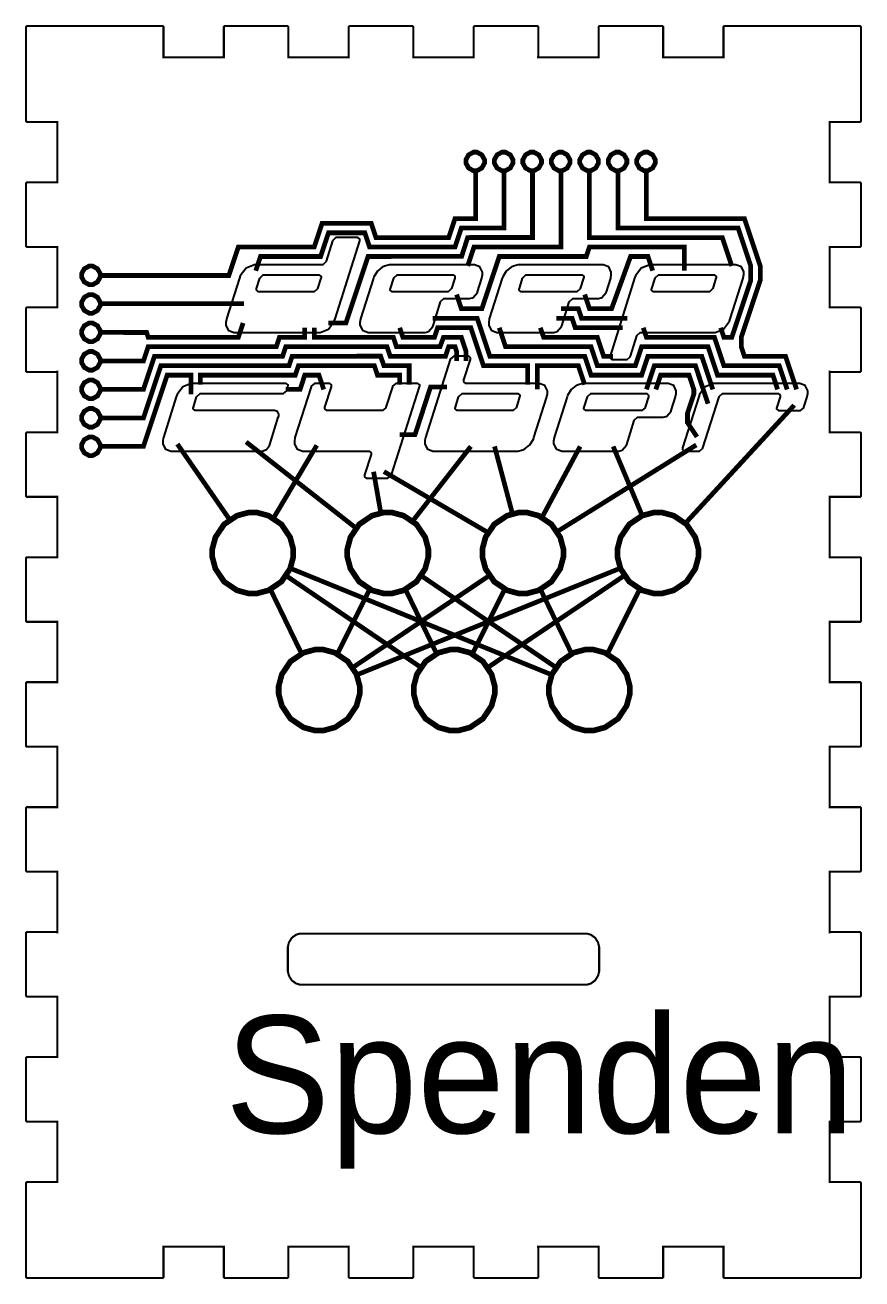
# Model space of a CAD drawing. Extents: x 0 to 16, y 0 to 11.4.
# Drawn here: x 3.242 to 6.408, y 6.691 to 11.431 of the extents above; entities that cross this region are included whole.
import ezdxf

# ---------------------------------------------------------------- set-up
doc = ezdxf.new("R2010")
doc.units = 0
doc.layers.get('0').update_dxf_attribs({"linetype": 'CONTINUOUS'})

msp = doc.modelspace()

# ---------------------------------------------------------------- linework, layer by layer
at = {"color": 0}
for points, const_width in [([(3.36817, 11.4269), (3.25006, 11.4269), (3.24903, 11.4269), (3.24604, 11.4239), (3.24604, 11.4229)], 0.007878), ([(3.24604, 11.4229), (3.24604, 11.3048)], 0.007878), ([(3.76183, 11.4269), (3.36817, 11.4269)], 0.007878), ([(3.76585, 11.3048), (3.76585, 11.4229), (3.76585, 11.4239), (3.76281, 11.4269), (3.76183, 11.4269)], 0.007878), ([(3.99804, 11.4269), (3.99701, 11.4269), (3.99408, 11.4239), (3.99408, 11.4229)], 0.007878), ([(3.99408, 11.4229), (3.99408, 11.3048), (3.99408, 11.3058), (3.99701, 11.3088), (3.99804, 11.3088)], 0.007878), ([(4.23426, 11.4269), (3.99804, 11.4269)], 0.007878), ([(4.23828, 11.3048), (4.23828, 11.4229), (4.23828, 11.4239), (4.23525, 11.4269), (4.23426, 11.4269)], 0.007878), ([(4.47049, 11.4269), (4.46946, 11.4269), (4.46653, 11.4239), (4.46653, 11.4229)], 0.007878), ([(4.46653, 11.4229), (4.46653, 11.3048), (4.46653, 11.3058), (4.46946, 11.3088), (4.47049, 11.3088)], 0.007878), ([(4.70671, 11.4269), (4.47049, 11.4269)], 0.007878), ([(4.71072, 11.3048), (4.71072, 11.4229), (4.71072, 11.4239), (4.70768, 11.4269), (4.70671, 11.4269)], 0.007878), ([(4.94293, 11.4269), (4.94189, 11.4269), (4.93896, 11.4239), (4.93896, 11.4229)], 0.007878), ([(4.93896, 11.4229), (4.93896, 11.3048), (4.93896, 11.3058), (4.94189, 11.3088), (4.94293, 11.3088)], 0.007878), ([(5.17914, 11.4269), (4.94293, 11.4269)], 0.007878), ([(5.18317, 11.3048), (5.18317, 11.4229), (5.18317, 11.4239), (5.18012, 11.4269), (5.17914, 11.4269)], 0.007878), ([(5.41536, 11.4269), (5.41433, 11.4269), (5.4114, 11.4239), (5.4114, 11.4229)], 0.007878), ([(5.4114, 11.4229), (5.4114, 11.3048), (5.4114, 11.3058), (5.41433, 11.3088), (5.41536, 11.3088)], 0.007878), ([(5.65158, 11.4269), (5.41536, 11.4269)], 0.007878), ([(5.6556, 11.3048), (5.6556, 11.4229), (5.6556, 11.4239), (5.65256, 11.4269), (5.65158, 11.4269)], 0.007878), ([(5.88781, 11.4269), (5.88678, 11.4269), (5.88385, 11.4239), (5.88385, 11.4229)], 0.007878), ([(5.88385, 11.4229), (5.88385, 11.3048), (5.88385, 11.3058), (5.88678, 11.3088), (5.88781, 11.3088)], 0.007878), ([(6.28153, 11.4269), (5.88781, 11.4269)], 0.007878), ([(6.39963, 11.4269), (6.28153, 11.4269)], 0.007878), ([(6.40365, 11.3048), (6.40365, 11.4229), (6.40365, 11.4239), (6.40061, 11.4269), (6.39963, 11.4269)], 0.007878), ([(3.24604, 11.3048), (3.24604, 11.0686)], 0.007878), ([(3.99804, 11.3088), (3.76183, 11.3088), (3.76281, 11.3088), (3.76585, 11.3058), (3.76585, 11.3048)], 0.007878), ([(4.47049, 11.3088), (4.23426, 11.3088), (4.23525, 11.3088), (4.23828, 11.3058), (4.23828, 11.3048)], 0.007878), ([(4.94293, 11.3088), (4.70671, 11.3088), (4.70768, 11.3088), (4.71072, 11.3058), (4.71072, 11.3048)], 0.007878), ([(5.41536, 11.3088), (5.17914, 11.3088), (5.18012, 11.3088), (5.18317, 11.3058), (5.18317, 11.3048)], 0.007878), ([(5.88781, 11.3088), (5.65158, 11.3088), (5.65256, 11.3088), (5.6556, 11.3058), (5.6556, 11.3048)], 0.007878), ([(6.40365, 11.0686), (6.40365, 11.3048)], 0.007878), ([(3.24604, 11.0686), (3.24604, 11.0676), (3.24903, 11.0646), (3.25006, 11.0646)], 0.007878), ([(3.25006, 11.0646), (3.36817, 11.0646), (3.36714, 11.0646), (3.36415, 11.0676), (3.36415, 11.0686)], 0.007878), ([(3.36415, 11.0686), (3.36415, 10.8324), (3.36415, 10.8334), (3.36714, 10.8364), (3.36817, 10.8364)], 0.007878), ([(6.28554, 10.8324), (6.28554, 11.0686), (6.28554, 11.0676), (6.2825, 11.0646), (6.28153, 11.0646)], 0.007878), ([(6.28153, 11.0646), (6.39963, 11.0646), (6.40061, 11.0646), (6.40365, 11.0676), (6.40365, 11.0686)], 0.007878), ([(4.94618, 10.8788), (4.94618, 10.6994), (4.86838, 10.6994), (4.84446, 10.6276), (4.5695, 10.6276), (4.55138, 10.6814), (4.36589, 10.6814), (4.33589, 10.5916), (4.04883, 10.5916), (4.01297, 10.484), (3.52843, 10.484)], 0.017946), ([(5.05382, 10.8788), (5.05382, 10.6635), (4.89231, 10.6635), (4.86838, 10.5917), (4.54536, 10.5917), (4.5274, 10.6455), (4.38981, 10.6455), (4.35992, 10.5558), (4.1326, 10.5558), (4.11464, 10.502)], 0.017946), ([(4.38981, 10.3046), (4.45562, 10.3046), (4.53939, 10.5558), (4.89361, 10.5569), (4.91624, 10.6276), (5.16151, 10.6277), (5.16151, 10.8788)], 0.017946), ([(4.91624, 10.5202), (4.92822, 10.5557), (4.94015, 10.5917), (5.26921, 10.5918), (5.26921, 10.8788)], 0.017946), ([(5.37685, 10.8788), (5.37685, 10.6276), (5.87935, 10.6276), (5.91525, 10.5199)], 0.017946), ([(5.87337, 10.2866), (5.88531, 10.2507), (5.91525, 10.2507), (5.98703, 10.4661), (5.98703, 10.5199), (5.93918, 10.6635), (5.48454, 10.6634), (5.48465, 10.8788)], 0.017946), ([(6.16054, 10.0533), (6.11865, 10.1789), (5.96311, 10.1789), (5.95111, 10.2148), (5.95111, 10.2507), (6.02294, 10.4661), (6.02294, 10.5199), (5.96311, 10.6994), (5.59218, 10.6994), (5.59212, 10.8788)], 0.017946), ([(3.36817, 10.8364), (3.25006, 10.8364), (3.24903, 10.8364), (3.24604, 10.8334), (3.24604, 10.8324)], 0.007878), ([(3.24604, 10.8324), (3.24604, 10.5961)], 0.007878), ([(6.39963, 10.8364), (6.28153, 10.8364), (6.2825, 10.8364), (6.28554, 10.8334), (6.28554, 10.8324)], 0.007878), ([(6.40365, 10.8324), (6.40365, 10.8334), (6.40061, 10.8364), (6.39963, 10.8364)], 0.007878), ([(6.40365, 10.5961), (6.40365, 10.8324)], 0.007878), ([(3.24604, 10.5961), (3.24604, 10.5952), (3.24903, 10.5922), (3.25006, 10.5922)], 0.007878), ([(3.25006, 10.5922), (3.36817, 10.5922), (3.36714, 10.5922), (3.36415, 10.5952), (3.36415, 10.5961)], 0.007878), ([(3.36415, 10.5961), (3.36415, 10.3599), (3.36415, 10.3609), (3.36714, 10.3639), (3.36817, 10.3639)], 0.007878), ([(4.87435, 10.4122), (4.89231, 10.3584), (4.97006, 10.3584), (5.03586, 10.5558), (5.3649, 10.5558), (5.37696, 10.5916), (5.73579, 10.5916), (5.73583, 10.502)], 0.017946), ([(6.28554, 10.3599), (6.28554, 10.5961), (6.28554, 10.5952), (6.2825, 10.5922), (6.28153, 10.5922)], 0.007878), ([(6.28153, 10.5922), (6.39963, 10.5922), (6.40061, 10.5922), (6.40365, 10.5952), (6.40365, 10.5961)], 0.007878), ([(5.61615, 10.502), (5.59819, 10.5558), (5.53239, 10.5558), (5.46061, 10.3584), (5.37685, 10.3584), (5.35894, 10.4122)], 0.017946), ([(3.52838, 10.3778), (4.07058, 10.3778)], 0.017946), ([(3.36817, 10.3639), (3.25006, 10.3639), (3.24903, 10.3639), (3.24604, 10.3609), (3.24604, 10.3599)], 0.007878), ([(3.24604, 10.3599), (3.24604, 10.1237)], 0.007878), ([(5.26921, 10.3584), (5.33501, 10.3584), (5.34694, 10.3225), (5.52046, 10.3225)], 0.017946), ([(6.39963, 10.3639), (6.28153, 10.3639), (6.2825, 10.3639), (6.28554, 10.3609), (6.28554, 10.3599)], 0.007878), ([(6.40365, 10.3599), (6.40365, 10.3609), (6.40061, 10.3639), (6.39963, 10.3639)], 0.007878), ([(6.40365, 10.1237), (6.40365, 10.3599)], 0.007878), ([(4.30007, 10.2866), (4.30007, 10.2507), (4.20437, 10.2507), (4.19243, 10.2148), (3.70785, 10.2148), (3.68994, 10.161), (3.52838, 10.161)], 0.017946), ([(4.06679, 10.3046), (4.04883, 10.2507), (3.70785, 10.2507), (3.70188, 10.2687), (3.5286, 10.2688)], 0.017946), ([(4.33599, 10.2866), (4.33626, 10.2504), (4.6351, 10.2507), (4.64703, 10.2148), (4.81158, 10.2148), (4.82503, 10.2507), (4.89231, 10.2507), (4.91026, 10.1969), (4.91026, 10.1608)], 0.017946), ([(4.65935, 10.2866), (4.67096, 10.2507), (4.79064, 10.2507), (4.80257, 10.2866), (4.92822, 10.2866), (4.97607, 10.1431), (5.14361, 10.1431), (5.14361, 10.0712)], 0.017946), ([(5.84347, 10.0533), (5.8016, 10.1789), (5.59819, 10.1789), (5.57428, 10.1072), (5.38286, 10.1072), (5.35894, 10.1789), (5, 10.1789), (4.95215, 10.3225), (4.78375, 10.3223)], 0.017946), ([(6.08876, 10.0533), (6.07081, 10.1072), (5.86143, 10.1072), (5.82553, 10.2148), (5.57428, 10.2148), (5.55035, 10.1431), (5.40679, 10.1431), (5.38282, 10.2148), (5.05979, 10.2148), (5.03586, 10.2866)], 0.017946), ([(5.1914, 10.2866), (5.2034, 10.2507), (5.40679, 10.2507), (5.43072, 10.1789), (5.46658, 10.1789)], 0.017946), ([(5.5025, 10.2866), (5.32303, 10.2866), (5.31104, 10.3225), (5.25125, 10.3225)], 0.017946), ([(5.58024, 10.2866), (5.59224, 10.2507), (5.84944, 10.2507), (5.88531, 10.1431), (6.09472, 10.1431), (6.12462, 10.0534)], 0.017946), ([(4.87446, 10.161), (4.87446, 10.1969), (4.86838, 10.2148), (4.84446, 10.2148), (4.83251, 10.1789), (4.6231, 10.1789), (4.61117, 10.2148), (4.22831, 10.2148), (4.21636, 10.1789), (3.73178, 10.1789), (3.68994, 10.0533), (3.52854, 10.0533)], 0.017946), ([(4.69493, 10.0713), (4.69493, 10.143), (4.59924, 10.1431), (4.58718, 10.179), (4.25222, 10.1789), (4.24029, 10.1431), (3.75575, 10.1431), (3.68994, 9.94564), (3.52843, 9.94564)], 0.017946), ([(4.65901, 10.0713), (4.65901, 10.1072), (4.57525, 10.1072), (4.56332, 10.1431), (4.27615, 10.1431), (4.26421, 10.1072), (3.90528, 10.1072), (3.90528, 10.0713)], 0.017946), ([(5.35894, 10.0712), (5.33501, 10.1431), (5.17947, 10.1431), (5.17947, 10.0533)], 0.017946), ([(5.59224, 10.0533), (5.62213, 10.1431), (5.77767, 10.1431), (5.82553, 9.99946)], 0.017946), ([(3.24604, 10.1237), (3.24604, 10.1227), (3.24903, 10.1197), (3.25006, 10.1197)], 0.007878), ([(3.25006, 10.1197), (3.36817, 10.1197), (3.36714, 10.1197), (3.36415, 10.1227), (3.36415, 10.1237)], 0.007878), ([(3.36415, 10.1237), (3.36415, 9.88747), (3.36415, 9.88851), (3.36714, 9.8915), (3.36817, 9.8915)], 0.007878), ([(3.52843, 9.83794), (3.68994, 9.83794), (3.77968, 10.1072), (3.86942, 10.1072), (3.86942, 10.0354)], 0.017946), ([(4.22831, 10.0533), (4.28217, 10.0533), (4.30007, 10.1072), (4.35394, 10.1072), (4.37185, 10.0533)], 0.017946), ([(5.78364, 9.87386), (5.74778, 9.92768), (5.74778, 9.96365), (5.77165, 10.0354), (5.77171, 10.0532), (5.75375, 10.1072), (5.64606, 10.1072), (5.6281, 10.0533)], 0.017946), ([(6.28554, 9.88747), (6.28554, 10.1237), (6.28554, 10.1227), (6.2825, 10.1197), (6.28153, 10.1197)], 0.007878), ([(6.28153, 10.1197), (6.39963, 10.1197), (6.40061, 10.1197), (6.40365, 10.1227), (6.40365, 10.1237)], 0.007878), ([(4.65901, 9.88282), (4.71733, 9.88282), (4.77567, 10.0623), (4.83849, 10.0623)], 0.017946), ([(6.15142, 9.99376), (5.74013, 9.5479)], 0.017946), ([(3.36817, 9.8915), (3.25006, 9.8915), (3.24903, 9.8915), (3.24604, 9.88851), (3.24604, 9.88747)], 0.007878), ([(3.24604, 9.88747), (3.24604, 9.65126)], 0.007878), ([(4.07824, 9.85476), (4.49397, 9.52914)], 0.017946), ([(6.39963, 9.8915), (6.28153, 9.8915), (6.2825, 9.8915), (6.28554, 9.88851), (6.28554, 9.88747)], 0.007878), ([(6.40365, 9.88747), (6.40365, 9.88851), (6.40061, 9.8915), (6.39963, 9.8915)], 0.007878), ([(6.40365, 9.65126), (6.40365, 9.88747)], 0.007878), ([(4.01579, 9.56153), (3.81819, 9.8469)], 0.017946), ([(4.34554, 9.84213), (4.18164, 9.56651)], 0.017946), ([(4.92822, 9.83794), (4.70839, 9.55583)], 0.017946), ([(5.01796, 9.83794), (5.08507, 9.5855)], 0.017946), ([(5.34169, 9.83794), (5.19862, 9.57178)], 0.017946), ([(5.78103, 9.84343), (5.25662, 9.51688)], 0.017946), ([(5.46658, 9.83794), (5.57661, 9.57611)], 0.017946), ([(4.56044, 9.74214), (4.58789, 9.58539)], 0.017946), ([(4.59939, 9.74289), (4.99224, 9.51275)], 0.017946), ([(3.24604, 9.65126), (3.24604, 9.65028), (3.24903, 9.64729), (3.25006, 9.64729)], 0.007878), ([(3.25006, 9.64729), (3.36817, 9.64729), (3.36714, 9.64729), (3.36415, 9.65028), (3.36415, 9.65126)], 0.007878), ([(3.36415, 9.65126), (3.36415, 9.41504), (3.36415, 9.41607), (3.36714, 9.41906), (3.36817, 9.41906)], 0.007878), ([(6.28554, 9.41504), (6.28554, 9.65126), (6.28554, 9.65028), (6.2825, 9.64729), (6.28153, 9.64729)], 0.007878), ([(6.28153, 9.64729), (6.39963, 9.64729), (6.40061, 9.64729), (6.40365, 9.65028), (6.40365, 9.65126)], 0.007878), ([(3.36817, 9.41906), (3.25006, 9.41906), (3.24903, 9.41906), (3.24604, 9.41607), (3.24604, 9.41504)], 0.007878), ([(3.24604, 9.41504), (3.24604, 9.17882)], 0.007878), ([(4.24349, 9.37793), (5.2346, 8.97439)], 0.017946), ([(4.49789, 8.97467), (5.49262, 9.37701)], 0.017946), ([(6.39963, 9.41906), (6.28153, 9.41906), (6.2825, 9.41906), (6.28554, 9.41607), (6.28554, 9.41504)], 0.007878), ([(6.40365, 9.41504), (6.40365, 9.41607), (6.40061, 9.41906), (6.39963, 9.41906)], 0.007878), ([(6.40365, 9.17882), (6.40365, 9.41504)], 0.007878), ([(4.23004, 9.34885), (4.73822, 9.00325)], 0.017946), ([(4.99821, 9.34961), (4.48236, 9.00261)], 0.017946), ([(4.74083, 9.3489), (5.24881, 9.00342)], 0.017946), ([(4.99349, 9.00282), (5.50776, 9.34874)], 0.017946), ([(4.17014, 9.29736), (4.28787, 9.05447)], 0.017946), ([(4.54514, 9.29704), (4.42275, 9.05263)], 0.017946), ([(4.68143, 9.29644), (4.79867, 9.05458)], 0.017946), ([(5.05632, 9.29775), (4.93414, 9.05371)], 0.017946), ([(5.19194, 9.29704), (5.30903, 9.05556)], 0.017946), ([(5.56717, 9.29775), (5.44439, 9.05263)], 0.017946), ([(3.24604, 9.17882), (3.24604, 9.17785), (3.24903, 9.17486), (3.25006, 9.17486)], 0.007878), ([(3.25006, 9.17486), (3.36817, 9.17486), (3.36714, 9.17486), (3.36415, 9.17785), (3.36415, 9.17882)], 0.007878), ([(3.36415, 9.17882), (3.36415, 8.9426), (3.36415, 8.94362), (3.36714, 8.94661), (3.36817, 8.94661)], 0.007878), ([(6.28554, 8.9426), (6.28554, 9.17882), (6.28554, 9.17785), (6.2825, 9.17486), (6.28153, 9.17486)], 0.007878), ([(6.28153, 9.17486), (6.39963, 9.17486), (6.40061, 9.17486), (6.40365, 9.17785), (6.40365, 9.17882)], 0.007878), ([(3.36817, 8.94661), (3.25006, 8.94661), (3.24903, 8.94661), (3.24604, 8.94362), (3.24604, 8.9426)], 0.007878), ([(3.24604, 8.9426), (3.24604, 8.70638)], 0.007878), ([(6.39963, 8.94661), (6.28153, 8.94661), (6.2825, 8.94661), (6.28554, 8.94362), (6.28554, 8.9426)], 0.007878), ([(6.40365, 8.9426), (6.40365, 8.94362), (6.40061, 8.94661), (6.39963, 8.94661)], 0.007878), ([(6.40365, 8.70638), (6.40365, 8.9426)], 0.007878), ([(3.24604, 8.70638), (3.24604, 8.7054), (3.24903, 8.70242), (3.25006, 8.70242)], 0.007878), ([(3.25006, 8.70242), (3.36817, 8.70242), (3.36714, 8.70242), (3.36415, 8.7054), (3.36415, 8.70638)], 0.007878), ([(3.36415, 8.70638), (3.36415, 8.47017), (3.36415, 8.47119), (3.36714, 8.47418), (3.36817, 8.47418)], 0.007878), ([(6.28554, 8.47017), (6.28554, 8.70638), (6.28554, 8.7054), (6.2825, 8.70242), (6.28153, 8.70242)], 0.007878), ([(6.28153, 8.70242), (6.39963, 8.70242), (6.40061, 8.70242), (6.40365, 8.7054), (6.40365, 8.70638)], 0.007878), ([(3.36817, 8.47418), (3.25006, 8.47418), (3.24903, 8.47418), (3.24604, 8.47119), (3.24604, 8.47017)], 0.007878), ([(3.24604, 8.47017), (3.24604, 8.23394)], 0.007878), ([(6.39963, 8.47418), (6.28153, 8.47418), (6.2825, 8.47418), (6.28554, 8.47119), (6.28554, 8.47017)], 0.007878), ([(6.40365, 8.47017), (6.40365, 8.47119), (6.40061, 8.47418), (6.39963, 8.47418)], 0.007878), ([(6.40365, 8.23394), (6.40365, 8.47017)], 0.007878), ([(3.24604, 8.23394), (3.24604, 8.23296), (3.24903, 8.22999), (3.25006, 8.22999)], 0.007878), ([(3.25006, 8.22999), (3.36817, 8.22999), (3.36714, 8.22999), (3.36415, 8.23296), (3.36415, 8.23394)], 0.007878), ([(3.36415, 8.23394), (3.36415, 7.99772), (3.36415, 7.99875), (3.36714, 8.00174), (3.36817, 8.00174)], 0.007878), ([(6.28554, 7.99772), (6.28554, 8.23394), (6.28554, 8.23296), (6.2825, 8.22999), (6.28153, 8.22999)], 0.007878), ([(6.28153, 8.22999), (6.39963, 8.22999), (6.40061, 8.22999), (6.40365, 8.23296), (6.40365, 8.23394)], 0.007878), ([(3.36817, 8.00174), (3.25006, 8.00174), (3.24903, 8.00174), (3.24604, 7.99875), (3.24604, 7.99772)], 0.007878), ([(3.24604, 7.99772), (3.24604, 7.7615)], 0.007878), ([(6.39963, 8.00174), (6.28153, 8.00174), (6.2825, 8.00174), (6.28554, 7.99875), (6.28554, 7.99772)], 0.007878), ([(6.40365, 7.99772), (6.40365, 7.99875), (6.40061, 8.00174), (6.39963, 8.00174)], 0.007878), ([(6.40365, 7.7615), (6.40365, 7.99772)], 0.007878), ([(3.24604, 7.7615), (3.24604, 7.76053), (3.24903, 7.75754), (3.25006, 7.75754)], 0.007878), ([(3.25006, 7.75754), (3.36817, 7.75754), (3.36714, 7.75754), (3.36415, 7.76053), (3.36415, 7.7615)], 0.007878), ([(3.36415, 7.7615), (3.36415, 7.52528), (3.36415, 7.52632), (3.36714, 7.52929), (3.36817, 7.52929)], 0.007878), ([(6.28554, 7.52528), (6.28554, 7.7615), (6.28554, 7.76053), (6.2825, 7.75754), (6.28153, 7.75754)], 0.007878), ([(6.28153, 7.75754), (6.39963, 7.75754), (6.40061, 7.75754), (6.40365, 7.76053), (6.40365, 7.7615)], 0.007878), ([(3.36817, 7.52929), (3.25006, 7.52929), (3.24903, 7.52929), (3.24604, 7.52632), (3.24604, 7.52528)], 0.007878), ([(3.24604, 7.52528), (3.24604, 7.28907)], 0.007878), ([(6.39963, 7.52929), (6.28153, 7.52929), (6.2825, 7.52929), (6.28554, 7.52632), (6.28554, 7.52528)], 0.007878), ([(6.40365, 7.52528), (6.40365, 7.52632), (6.40061, 7.52929), (6.39963, 7.52929)], 0.007878), ([(6.40365, 7.28907), (6.40365, 7.52528)], 0.007878), ([(3.24604, 7.28907), (3.24604, 7.28808), (3.24903, 7.28504), (3.25006, 7.28504)], 0.007878), ([(3.25006, 7.28504), (3.36817, 7.28504), (3.36714, 7.28504), (3.36415, 7.28808), (3.36415, 7.28907)], 0.007878), ([(3.36415, 7.28907), (3.36415, 7.05285), (3.36415, 7.05388), (3.36714, 7.05686), (3.36817, 7.05686)], 0.007878), ([(6.28554, 7.05285), (6.28554, 7.28907), (6.28554, 7.28808), (6.2825, 7.28504), (6.28153, 7.28504)], 0.007878), ([(6.28153, 7.28504), (6.39963, 7.28504), (6.40061, 7.28504), (6.40365, 7.28808), (6.40365, 7.28907)], 0.007878), ([(3.36817, 7.05686), (3.25006, 7.05686), (3.24903, 7.05686), (3.24604, 7.05388), (3.24604, 7.05285)], 0.007878), ([(3.24604, 7.05285), (3.24604, 6.81663)], 0.007878), ([(6.39963, 7.05686), (6.28153, 7.05686), (6.2825, 7.05686), (6.28554, 7.05388), (6.28554, 7.05285)], 0.007878), ([(6.40365, 7.05285), (6.40365, 7.05388), (6.40061, 7.05686), (6.39963, 7.05686)], 0.007878), ([(6.40365, 6.81663), (6.40365, 7.05285)], 0.007878), ([(3.24604, 6.81663), (3.24604, 6.69851), (3.24604, 6.69754), (3.24903, 6.6945), (3.25006, 6.6945)], 0.007878), ([(3.76585, 6.69851), (3.76585, 6.81663), (3.76585, 6.81565), (3.76281, 6.81261), (3.76183, 6.81261)], 0.007878), ([(3.76183, 6.81261), (3.99804, 6.81261), (3.99701, 6.81261), (3.99408, 6.81565), (3.99408, 6.81663)], 0.007878), ([(3.99408, 6.81663), (3.99408, 6.69851), (3.99408, 6.69754), (3.99701, 6.6945), (3.99804, 6.6945)], 0.007878), ([(4.23828, 6.69851), (4.23828, 6.81663), (4.23828, 6.81565), (4.23525, 6.81261), (4.23426, 6.81261)], 0.007878), ([(4.23426, 6.81261), (4.47049, 6.81261), (4.46946, 6.81261), (4.46653, 6.81565), (4.46653, 6.81663)], 0.007878), ([(4.46653, 6.81663), (4.46653, 6.69851), (4.46653, 6.69754), (4.46946, 6.6945), (4.47049, 6.6945)], 0.007878), ([(4.71072, 6.69851), (4.71072, 6.81663), (4.71072, 6.81565), (4.70768, 6.81261), (4.70671, 6.81261)], 0.007878), ([(4.70671, 6.81261), (4.94293, 6.81261), (4.94189, 6.81261), (4.93896, 6.81565), (4.93896, 6.81663)], 0.007878), ([(4.93896, 6.81663), (4.93896, 6.69851), (4.93896, 6.69754), (4.94189, 6.6945), (4.94293, 6.6945)], 0.007878), ([(5.18317, 6.69851), (5.18317, 6.81663), (5.18317, 6.81565), (5.18012, 6.81261), (5.17914, 6.81261)], 0.007878), ([(5.17914, 6.81261), (5.41536, 6.81261), (5.41433, 6.81261), (5.4114, 6.81565), (5.4114, 6.81663)], 0.007878), ([(5.4114, 6.81663), (5.4114, 6.69851), (5.4114, 6.69754), (5.41433, 6.6945), (5.41536, 6.6945)], 0.007878), ([(5.6556, 6.69851), (5.6556, 6.81663), (5.6556, 6.81565), (5.65256, 6.81261), (5.65158, 6.81261)], 0.007878), ([(5.65158, 6.81261), (5.88781, 6.81261), (5.88678, 6.81261), (5.88385, 6.81565), (5.88385, 6.81663)], 0.007878), ([(5.88385, 6.81663), (5.88385, 6.69851), (5.88385, 6.69754), (5.88678, 6.6945), (5.88781, 6.6945)], 0.007878), ([(6.40365, 6.69851), (6.40365, 6.81663)], 0.007878), ([(3.25006, 6.6945), (3.36817, 6.6945)], 0.007878), ([(3.36817, 6.6945), (3.76183, 6.6945)], 0.007878), ([(3.76183, 6.6945), (3.76281, 6.6945), (3.76585, 6.69754), (3.76585, 6.69851)], 0.007878), ([(3.99804, 6.6945), (4.23426, 6.6945)], 0.007878), ([(4.23426, 6.6945), (4.23525, 6.6945), (4.23828, 6.69754), (4.23828, 6.69851)], 0.007878), ([(4.47049, 6.6945), (4.70671, 6.6945)], 0.007878), ([(4.70671, 6.6945), (4.70768, 6.6945), (4.71072, 6.69754), (4.71072, 6.69851)], 0.007878), ([(4.94293, 6.6945), (5.17914, 6.6945)], 0.007878), ([(5.17914, 6.6945), (5.18012, 6.6945), (5.18317, 6.69754), (5.18317, 6.69851)], 0.007878), ([(5.41536, 6.6945), (5.65158, 6.6945)], 0.007878), ([(5.65158, 6.6945), (5.65256, 6.6945), (5.6556, 6.69754), (5.6556, 6.69851)], 0.007878), ([(5.88781, 6.6945), (6.28153, 6.6945)], 0.007878), ([(6.28153, 6.6945), (6.39963, 6.6945), (6.40061, 6.6945), (6.40365, 6.69754), (6.40365, 6.69851)], 0.007878)]:
    msp.add_lwpolyline(points, dxfattribs=dict(at, const_width=const_width))
for points, const_width in [([(4.98008, 10.9152), (4.98008, 10.909), (4.96972, 10.8903), (4.95101, 10.8799), (4.94476, 10.8799), (4.93853, 10.8799), (4.91982, 10.8903), (4.9095, 10.909), (4.9095, 10.9152), (4.9095, 10.9215), (4.91982, 10.9402), (4.93853, 10.9505), (4.94476, 10.9505), (4.95101, 10.9505), (4.96972, 10.9402), (4.98008, 10.9215), (4.98008, 10.9152)], 0.017946), ([(5.08772, 10.9152), (5.08772, 10.909), (5.07736, 10.8903), (5.05865, 10.8799), (5.05246, 10.8799), (5.04617, 10.8799), (5.02746, 10.8903), (5.01714, 10.909), (5.01714, 10.9152), (5.01714, 10.9215), (5.02746, 10.9402), (5.04617, 10.9505), (5.05246, 10.9505), (5.05865, 10.9505), (5.07736, 10.9402), (5.08772, 10.9215), (5.08772, 10.9152)], 0.017946), ([(5.19542, 10.9152), (5.19542, 10.909), (5.18506, 10.8903), (5.16635, 10.8799), (5.16015, 10.8799), (5.15386, 10.8799), (5.13514, 10.8903), (5.12483, 10.909), (5.12483, 10.9152), (5.12483, 10.9215), (5.13514, 10.9402), (5.15386, 10.9505), (5.16015, 10.9505), (5.16635, 10.9505), (5.18506, 10.9402), (5.19542, 10.9215), (5.19542, 10.9152)], 0.017946), ([(5.30311, 10.9152), (5.30311, 10.909), (5.29275, 10.8903), (5.27403, 10.8799), (5.26779, 10.8799), (5.26156, 10.8799), (5.24283, 10.8903), (5.23253, 10.909), (5.23253, 10.9152), (5.23253, 10.9215), (5.24283, 10.9402), (5.26156, 10.9505), (5.26779, 10.9505), (5.27403, 10.9505), (5.29275, 10.9402), (5.30311, 10.9215), (5.30311, 10.9152)], 0.017946), ([(5.41081, 10.9152), (5.41081, 10.909), (5.40044, 10.8903), (5.38172, 10.8799), (5.37549, 10.8799), (5.36925, 10.8799), (5.35053, 10.8903), (5.34022, 10.909), (5.34022, 10.9152), (5.34022, 10.9215), (5.35053, 10.9402), (5.36925, 10.9505), (5.37549, 10.9505), (5.38172, 10.9505), (5.40044, 10.9402), (5.41081, 10.9215), (5.41081, 10.9152)], 0.017946), ([(5.51844, 10.9152), (5.51844, 10.909), (5.50808, 10.8903), (5.48936, 10.8799), (5.48318, 10.8799), (5.47689, 10.8799), (5.45817, 10.8903), (5.44786, 10.909), (5.44786, 10.9152), (5.44786, 10.9215), (5.45817, 10.9402), (5.47689, 10.9505), (5.48318, 10.9505), (5.48936, 10.9505), (5.50808, 10.9402), (5.51844, 10.9215), (5.51844, 10.9152)], 0.017946), ([(5.62614, 10.9152), (5.62614, 10.909), (5.61578, 10.8903), (5.59706, 10.8799), (5.59082, 10.8799), (5.58458, 10.8799), (5.56586, 10.8903), (5.55556, 10.909), (5.55556, 10.9152), (5.55556, 10.9215), (5.56586, 10.9402), (5.58458, 10.9505), (5.59082, 10.9505), (5.59706, 10.9505), (5.61578, 10.9402), (5.62614, 10.9215), (5.62614, 10.9152)], 0.017946), ([(3.52642, 10.4845), (3.52642, 10.4783), (3.51606, 10.4596), (3.49735, 10.4492), (3.49115, 10.4492), (3.48486, 10.4492), (3.46615, 10.4596), (3.45583, 10.4783), (3.45583, 10.4845), (3.45583, 10.4908), (3.46615, 10.5095), (3.48486, 10.5198), (3.49115, 10.5198), (3.49735, 10.5198), (3.51606, 10.5095), (3.52642, 10.4908), (3.52642, 10.4845)], 0.017946), ([(3.52642, 10.3768), (3.52642, 10.3706), (3.51606, 10.3519), (3.49735, 10.3415), (3.49115, 10.3415), (3.48486, 10.3415), (3.46615, 10.3519), (3.45583, 10.3706), (3.45583, 10.3768), (3.45583, 10.3831), (3.46615, 10.4018), (3.48486, 10.4121), (3.49115, 10.4121), (3.49735, 10.4121), (3.51606, 10.4018), (3.52642, 10.3831), (3.52642, 10.3768)], 0.017946), ([(3.52642, 10.2692), (3.52642, 10.263), (3.51606, 10.2443), (3.49735, 10.2339), (3.49115, 10.2339), (3.48486, 10.2339), (3.46615, 10.2443), (3.45583, 10.263), (3.45583, 10.2692), (3.45583, 10.2754), (3.46615, 10.2942), (3.48486, 10.3045), (3.49115, 10.3045), (3.49735, 10.3045), (3.51606, 10.2942), (3.52642, 10.2754), (3.52642, 10.2692)], 0.017946), ([(3.52642, 10.1615), (3.52642, 10.1553), (3.51606, 10.1366), (3.49735, 10.1262), (3.49115, 10.1262), (3.48486, 10.1262), (3.46615, 10.1366), (3.45583, 10.1553), (3.45583, 10.1615), (3.45583, 10.1678), (3.46615, 10.1865), (3.48486, 10.1968), (3.49115, 10.1968), (3.49735, 10.1968), (3.51606, 10.1865), (3.52642, 10.1678), (3.52642, 10.1615)], 0.017946), ([(3.52642, 10.0538), (3.52642, 10.0476), (3.51606, 10.0289), (3.49735, 10.0185), (3.49115, 10.0185), (3.48486, 10.0185), (3.46615, 10.0289), (3.45583, 10.0476), (3.45583, 10.0538), (3.45583, 10.0601), (3.46615, 10.0788), (3.48486, 10.0891), (3.49115, 10.0891), (3.49735, 10.0891), (3.51606, 10.0788), (3.52642, 10.0601), (3.52642, 10.0538)], 0.017946), ([(3.52642, 9.94612), (3.52642, 9.93989), (3.51606, 9.92117), (3.49735, 9.91081), (3.49115, 9.91081), (3.48486, 9.91081), (3.46615, 9.92117), (3.45583, 9.93989), (3.45583, 9.94612), (3.45583, 9.95236), (3.46615, 9.97108), (3.48486, 9.98139), (3.49115, 9.98139), (3.49735, 9.98139), (3.51606, 9.97108), (3.52642, 9.95236), (3.52642, 9.94612)], 0.017946), ([(3.52642, 9.83843), (3.52642, 9.83225), (3.51606, 9.81353), (3.49735, 9.80317), (3.49115, 9.80317), (3.48486, 9.80317), (3.46615, 9.81353), (3.45583, 9.83225), (3.45583, 9.83843), (3.45583, 9.84472), (3.46615, 9.86344), (3.48486, 9.87375), (3.49115, 9.87375), (3.49735, 9.87375), (3.51606, 9.86344), (3.52642, 9.84472), (3.52642, 9.83843)], 0.017946), ([(4.25667, 9.43494), (4.25667, 9.42008), (4.24457, 9.37532), (4.21175, 9.32661), (4.16303, 9.29378), (4.11828, 9.28174), (4.1034, 9.28174), (4.08849, 9.28174), (4.04372, 9.29378), (3.99501, 9.32661), (3.96218, 9.37532), (3.95014, 9.42008), (3.95014, 9.43494), (3.95014, 9.44987), (3.96218, 9.49462), (3.99501, 9.54335), (4.04372, 9.57617), (4.08849, 9.58822), (4.1034, 9.58822), (4.11828, 9.58822), (4.16303, 9.57617), (4.21175, 9.54335), (4.24457, 9.49462), (4.25667, 9.44987), (4.25667, 9.43494)], 0.021535), ([(4.76747, 9.43494), (4.76747, 9.42008), (4.75543, 9.37532), (4.7226, 9.32661), (4.67389, 9.29378), (4.62912, 9.28174), (4.61426, 9.28174), (4.59933, 9.28174), (4.55458, 9.29378), (4.50586, 9.32661), (4.47304, 9.37532), (4.46099, 9.42008), (4.46099, 9.43494), (4.46099, 9.44987), (4.47304, 9.49462), (4.50586, 9.54335), (4.55458, 9.57617), (4.59933, 9.58822), (4.61426, 9.58822), (4.62912, 9.58822), (4.67389, 9.57617), (4.7226, 9.54335), (4.75543, 9.49462), (4.76747, 9.44987), (4.76747, 9.43494)], 0.021535), ([(5.27832, 9.43494), (5.27832, 9.42008), (5.26622, 9.37532), (5.2334, 9.32661), (5.18468, 9.29378), (5.13992, 9.28174), (5.12506, 9.28174), (5.11014, 9.28174), (5.06538, 9.29378), (5.01671, 9.32661), (4.98383, 9.37532), (4.97185, 9.42008), (4.97185, 9.43494), (4.97185, 9.44987), (4.98383, 9.49462), (5.01671, 9.54335), (5.06538, 9.57617), (5.11014, 9.58822), (5.12506, 9.58822), (5.13992, 9.58822), (5.18468, 9.57617), (5.2334, 9.54335), (5.26622, 9.49462), (5.27832, 9.44987), (5.27832, 9.43494)], 0.021535), ([(5.78917, 9.43494), (5.78917, 9.42008), (5.77707, 9.37532), (5.74425, 9.32661), (5.69553, 9.29378), (5.65076, 9.28174), (5.6359, 9.28174), (5.62099, 9.28174), (5.57622, 9.29378), (5.5275, 9.32661), (5.49468, 9.37532), (5.48264, 9.42008), (5.48264, 9.43494), (5.48264, 9.44987), (5.49468, 9.49462), (5.5275, 9.54335), (5.57622, 9.57617), (5.62099, 9.58822), (5.6359, 9.58822), (5.65076, 9.58822), (5.69553, 9.57617), (5.74425, 9.54335), (5.77707, 9.49462), (5.78917, 9.44987), (5.78917, 9.43494)], 0.021535), ([(4.50792, 8.91672), (4.50792, 8.90186), (4.49582, 8.8571), (4.463, 8.80838), (4.41428, 8.77556), (4.36951, 8.76346), (4.35465, 8.76346), (4.33974, 8.76346), (4.29497, 8.77556), (4.24625, 8.80838), (4.21343, 8.8571), (4.20139, 8.90186), (4.20139, 8.91672), (4.20139, 8.93164), (4.21343, 8.9764), (4.24625, 9.02507), (4.29497, 9.05794), (4.33974, 9.06993), (4.35465, 9.06993), (4.36951, 9.06993), (4.41428, 9.05794), (4.463, 9.02507), (4.49582, 8.9764), (4.50792, 8.93164), (4.50792, 8.91672)], 0.021535), ([(5.01872, 8.91672), (5.01872, 8.90186), (5.00667, 8.8571), (4.97385, 8.80838), (4.92513, 8.77556), (4.88037, 8.76346), (4.8655, 8.76346), (4.85058, 8.76346), (4.80583, 8.77556), (4.75711, 8.80838), (4.72428, 8.8571), (4.71224, 8.90186), (4.71224, 8.91672), (4.71224, 8.93164), (4.72428, 8.9764), (4.75711, 9.02507), (4.80583, 9.05794), (4.85058, 9.06993), (4.8655, 9.06993), (4.88037, 9.06993), (4.92513, 9.05794), (4.97385, 9.02507), (5.00667, 8.9764), (5.01872, 8.93164), (5.01872, 8.91672)], 0.021535), ([(5.52957, 8.91672), (5.52957, 8.90186), (5.51747, 8.8571), (5.48465, 8.80838), (5.43593, 8.77556), (5.39117, 8.76346), (5.37631, 8.76346), (5.36139, 8.76346), (5.31662, 8.77556), (5.26796, 8.80838), (5.23508, 8.8571), (5.2231, 8.90186), (5.2231, 8.91672), (5.2231, 8.93164), (5.23508, 8.9764), (5.26796, 9.02507), (5.31662, 9.05794), (5.36139, 9.06993), (5.37631, 9.06993), (5.39117, 9.06993), (5.43593, 9.05794), (5.48465, 9.02507), (5.51747, 8.9764), (5.52957, 8.93164), (5.52957, 8.91672)], 0.021535), ([(4.287, 7.99615), (5.36268, 7.99615), (5.36762, 7.99615), (5.38249, 7.99186), (5.39865, 7.97999), (5.4095, 7.96246), (5.41351, 7.94629), (5.41351, 7.94086), (5.41351, 7.8584), (5.41351, 7.85303), (5.4095, 7.83686), (5.39865, 7.81928), (5.38249, 7.8074), (5.36762, 7.80306), (5.36268, 7.80306), (4.287, 7.80306), (4.28201, 7.80306), (4.26714, 7.8074), (4.25097, 7.81928), (4.24013, 7.83686), (4.23617, 7.85303), (4.23617, 7.8584), (4.23617, 7.94086), (4.23617, 7.94629), (4.24013, 7.96246), (4.25097, 7.97999), (4.26714, 7.99186), (4.28201, 7.99615), (4.287, 7.99615)], 0.007878)]:
    msp.add_lwpolyline(points, close=True, dxfattribs=dict(at, const_width=const_width))
for points in [[(4.053, 10.4737), (4.00456, 10.3198), (4.00401, 10.3182), (4.00142, 10.306), (4.00142, 10.3019), (4.00142, 10.2957), (4.0109, 10.277), (4.03239, 10.2687), (4.03956, 10.2687), (4.34733, 10.2687), (4.35792, 10.2687), (4.38971, 10.2815), (4.41189, 10.3113), (4.41461, 10.3198), (4.50792, 10.6146), (4.50808, 10.6151), (4.50885, 10.6184), (4.50885, 10.6195), (4.50885, 10.6216), (4.50142, 10.6276), (4.49897, 10.6276), (4.42225, 10.6276), (4.41797, 10.6276), (4.40587, 10.6168), (4.40522, 10.6146), (4.38097, 10.5379), (4.38026, 10.5357), (4.36833, 10.5248), (4.36436, 10.5248), (4.12076, 10.5248), (4.11008, 10.5248), (4.07801, 10.5121), (4.05567, 10.4823), (4.053, 10.4737)], [(4.935, 10.5248), (4.62722, 10.5248), (4.62022, 10.5248), (4.60183, 10.5196), (4.59939, 10.5186), (4.59451, 10.5165), (4.57493, 10.5011), (4.56164, 10.4791), (4.55994, 10.4737), (4.51101, 10.3198), (4.51064, 10.3186), (4.50879, 10.3068), (4.50879, 10.3027), (4.50879, 10.2964), (4.51818, 10.2772), (4.53939, 10.2687), (4.5465, 10.2687), (4.75151, 10.2687), (4.75499, 10.2687), (4.76421, 10.2713), (4.7654, 10.2718), (4.76785, 10.2729), (4.78429, 10.2916), (4.78515, 10.2942), (4.81342, 10.384), (4.81407, 10.3861), (4.82633, 10.397), (4.83046, 10.397), (4.92019, 10.397), (4.92367, 10.397), (4.93289, 10.3996), (4.93408, 10.4001), (4.93653, 10.4012), (4.95301, 10.4199), (4.95383, 10.4225), (4.97, 10.4737), (4.97038, 10.4749), (4.97222, 10.4868), (4.97222, 10.4907), (4.97222, 10.4971), (4.96289, 10.5163), (4.94194, 10.5248), (4.935, 10.5248)], [(5.42219, 10.5248), (5.11442, 10.5248), (5.10747, 10.5248), (5.08908, 10.5196), (5.08664, 10.5186), (5.08176, 10.5165), (5.06218, 10.5011), (5.04883, 10.4791), (5.04715, 10.4737), (4.99821, 10.3198), (4.99783, 10.3186), (4.99599, 10.3068), (4.99599, 10.3027), (4.99599, 10.2964), (5.00537, 10.2772), (5.02658, 10.2687), (5.03369, 10.2687), (5.23872, 10.2687), (5.24219, 10.2687), (5.25142, 10.2713), (5.25261, 10.2718), (5.25504, 10.2729), (5.27154, 10.2916), (5.27235, 10.2942), (5.30062, 10.384), (5.30126, 10.3861), (5.31353, 10.397), (5.31765, 10.397), (5.40739, 10.397), (5.41086, 10.397), (5.42008, 10.3996), (5.42133, 10.4001), (5.42378, 10.4012), (5.44021, 10.4199), (5.44108, 10.4225), (5.45719, 10.4737), (5.45757, 10.4749), (5.45947, 10.4868), (5.45947, 10.4907), (5.45947, 10.4971), (5.45014, 10.5163), (5.42914, 10.5248), (5.42219, 10.5248)], [(5.9094, 10.3198), (5.95833, 10.4737), (5.95882, 10.4754), (5.96149, 10.4879), (5.96149, 10.4921), (5.96149, 10.4983), (5.95182, 10.5167), (5.93012, 10.5248), (5.9229, 10.5248), (5.61556, 10.5248), (5.60487, 10.5248), (5.57281, 10.5121), (5.55046, 10.4823), (5.54779, 10.4737), (5.45492, 10.1789), (5.45475, 10.1785), (5.45404, 10.1755), (5.45404, 10.1744), (5.45404, 10.1723), (5.46192, 10.1661), (5.46349, 10.1659), (5.51508, 10.1659), (5.51921, 10.1659), (5.53093, 10.1768), (5.53163, 10.1789), (5.55588, 10.2556), (5.55653, 10.2578), (5.56879, 10.2687), (5.57292, 10.2687), (5.84212, 10.2687), (5.85271, 10.2687), (5.8845, 10.2815), (5.90668, 10.3113), (5.9094, 10.3198)], [(4.13015, 10.4737), (4.13081, 10.4759), (4.14274, 10.4867), (4.14675, 10.4867), (4.35183, 10.4867), (4.35346, 10.4866), (4.36171, 10.4803), (4.36171, 10.4782), (4.36171, 10.4771), (4.36089, 10.4742), (4.36079, 10.4737), (4.34868, 10.4351), (4.34799, 10.4331), (4.33572, 10.4225), (4.33165, 10.4225), (4.12657, 10.4225), (4.12418, 10.4225), (4.11719, 10.4286), (4.11719, 10.4306), (4.11719, 10.4318), (4.11789, 10.4347), (4.11806, 10.4351), (4.13015, 10.4737)], [(4.85514, 10.4351), (4.85444, 10.4331), (4.8425, 10.4225), (4.83854, 10.4225), (4.63351, 10.4225), (4.63103, 10.4225), (4.62364, 10.4283), (4.62364, 10.4302), (4.62364, 10.4314), (4.62435, 10.4347), (4.62451, 10.4351), (4.63667, 10.4737), (4.63732, 10.4759), (4.64958, 10.4867), (4.65369, 10.4867), (4.85872, 10.4867), (4.86106, 10.4867), (4.86817, 10.481), (4.86817, 10.4791), (4.86817, 10.4778), (4.86735, 10.4742), (4.86724, 10.4737), (4.85514, 10.4351)], [(5.34233, 10.4351), (5.34164, 10.4331), (5.32969, 10.4225), (5.32574, 10.4225), (5.12071, 10.4225), (5.11822, 10.4225), (5.11083, 10.4283), (5.11083, 10.4302), (5.11083, 10.4314), (5.1116, 10.4347), (5.11176, 10.4351), (5.12386, 10.4737), (5.12451, 10.4759), (5.13678, 10.4867), (5.1409, 10.4867), (5.34592, 10.4867), (5.34825, 10.4867), (5.35536, 10.481), (5.35536, 10.4791), (5.35536, 10.4778), (5.3546, 10.4742), (5.35449, 10.4737), (5.34233, 10.4351)], [(5.84347, 10.4351), (5.84278, 10.4331), (5.83051, 10.4225), (5.82644, 10.4225), (5.62136, 10.4225), (5.61897, 10.4225), (5.61199, 10.4286), (5.61199, 10.4306), (5.61199, 10.4318), (5.61268, 10.4347), (5.61285, 10.4351), (5.625, 10.4737), (5.62565, 10.4759), (5.63758, 10.4867), (5.6416, 10.4867), (5.84706, 10.4867), (5.84864, 10.4866), (5.8565, 10.4803), (5.8565, 10.4782), (5.8565, 10.4771), (5.85568, 10.4742), (5.85558, 10.4737), (5.84347, 10.4351)], [(5.18033, 10.0762), (4.91118, 10.0762), (4.9095, 10.0763), (4.90132, 10.0826), (4.90132, 10.0847), (4.90132, 10.0858), (4.90201, 10.0888), (4.90218, 10.0892), (4.92643, 10.1659), (4.92654, 10.1664), (4.92731, 10.1701), (4.92731, 10.1713), (4.92731, 10.1732), (4.92025, 10.1789), (4.91792, 10.1789), (4.86675, 10.1789), (4.86447, 10.1787), (4.85032, 10.1679), (4.84972, 10.1659), (4.7564, 9.87115), (4.75603, 9.86996), (4.75412, 9.85807), (4.75412, 9.85411), (4.75412, 9.84776), (4.76351, 9.82856), (4.78472, 9.81999), (4.79183, 9.81999), (5.09918, 9.81999), (5.10612, 9.81999), (5.12457, 9.82525), (5.12696, 9.82628), (5.13194, 9.82844), (5.15196, 9.84403), (5.16521, 9.86589), (5.16689, 9.87115), (5.21533, 10.0251), (5.21571, 10.0263), (5.21761, 10.0381), (5.21761, 10.0421), (5.21761, 10.0485), (5.20828, 10.0677), (5.18728, 10.0762), (5.18033, 10.0762)], [(3.88151, 10.0762), (3.87088, 10.0762), (3.83908, 10.0634), (3.81689, 10.0336), (3.81424, 10.0251), (3.76531, 9.87115), (3.76492, 9.86996), (3.76307, 9.85807), (3.76307, 9.85411), (3.76307, 9.84776), (3.77246, 9.82856), (3.79368, 9.81999), (3.80078, 9.81999), (4.13368, 9.81999), (4.13906, 9.81999), (4.15517, 9.82639), (4.16639, 9.84136), (4.16775, 9.8456), (4.20003, 9.94829), (4.20025, 9.94906), (4.20139, 9.95524), (4.20139, 9.95731), (4.20139, 9.96044), (4.19667, 9.96978), (4.18608, 9.9739), (4.18257, 9.9739), (3.88781, 9.9739), (3.88531, 9.9739), (3.87793, 9.9796), (3.87793, 9.9815), (3.87793, 9.98275), (3.87864, 9.986), (3.87879, 9.98643), (3.89094, 10.0251), (3.8916, 10.0272), (3.90386, 10.038), (3.90799, 10.038), (4.21533, 10.038), (4.21957, 10.038), (4.23167, 10.0486), (4.23236, 10.0506), (4.23639, 10.0636), (4.23649, 10.0641), (4.23731, 10.0671), (4.23731, 10.0681), (4.23731, 10.0702), (4.22987, 10.0762), (4.22743, 10.0762), (3.88151, 10.0762)], [(4.26303, 9.87115), (4.26264, 9.86996), (4.26079, 9.85807), (4.26079, 9.85411), (4.26079, 9.84776), (4.27018, 9.82856), (4.29139, 9.81999), (4.2985, 9.81999), (4.54167, 9.81999), (4.54411, 9.81999), (4.55154, 9.81396), (4.55154, 9.81196), (4.55154, 9.81076), (4.55072, 9.80751), (4.55062, 9.80701), (4.52642, 9.73025), (4.52626, 9.72982), (4.5255, 9.72613), (4.5255, 9.72487), (4.5255, 9.72299), (4.53256, 9.71729), (4.53494, 9.71729), (4.61208, 9.71729), (4.61426, 9.71761), (4.6281, 9.7284), (4.62869, 9.73025), (4.7341, 10.0636), (4.73421, 10.0641), (4.73503, 10.0671), (4.73503, 10.0681), (4.73503, 10.0702), (4.7276, 10.0762), (4.72515, 10.0762), (4.64844, 10.0762), (4.64415, 10.0762), (4.63226, 10.0658), (4.6314, 10.0636), (4.60715, 9.98643), (4.60644, 9.98438), (4.59451, 9.9739), (4.59056, 9.9739), (4.38553, 9.9739), (4.38303, 9.9739), (4.37565, 9.9796), (4.37565, 9.9815), (4.37565, 9.98275), (4.37642, 9.986), (4.37657, 9.98643), (4.40076, 10.0636), (4.40088, 10.0641), (4.40169, 10.0671), (4.40169, 10.0681), (4.40169, 10.0702), (4.39458, 10.0762), (4.39225, 10.0762), (4.34065, 10.0762), (4.33649, 10.0762), (4.32471, 10.0658), (4.32406, 10.0636), (4.26303, 9.87115)], [(5.66758, 10.0762), (5.35981, 10.0762), (5.35281, 10.0762), (5.33442, 10.071), (5.33197, 10.0699), (5.3271, 10.0679), (5.30751, 10.0525), (5.29417, 10.0305), (5.29249, 10.0251), (5.2436, 9.87115), (5.24322, 9.86996), (5.24138, 9.85807), (5.24138, 9.85411), (5.24138, 9.84776), (5.25076, 9.82856), (5.27192, 9.81999), (5.27903, 9.81999), (5.48406, 9.81999), (5.48753, 9.81999), (5.49681, 9.82264), (5.49799, 9.82314), (5.50043, 9.82422), (5.51687, 9.84293), (5.51774, 9.8456), (5.54601, 9.93533), (5.54665, 9.9375), (5.55892, 9.94829), (5.56304, 9.94829), (5.65278, 9.94829), (5.65625, 9.94829), (5.66547, 9.95096), (5.66667, 9.95144), (5.66911, 9.95253), (5.68554, 9.97125), (5.68642, 9.9739), (5.70258, 10.0251), (5.7029, 10.0263), (5.70481, 10.0381), (5.70481, 10.0421), (5.70481, 10.0485), (5.69547, 10.0677), (5.67453, 10.0762), (5.66758, 10.0762)], [(6.20008, 10.0251), (6.20053, 10.0265), (6.20281, 10.0382), (6.20281, 10.0421), (6.20281, 10.0485), (6.19336, 10.0677), (6.17215, 10.0762), (6.1651, 10.0762), (5.85732, 10.0762), (5.84668, 10.0762), (5.81489, 10.0634), (5.79269, 10.0336), (5.79004, 10.0251), (5.72944, 9.83301), (5.72928, 9.83257), (5.72857, 9.82921), (5.72857, 9.82807), (5.72857, 9.82607), (5.73557, 9.81999), (5.73796, 9.81999), (5.78956, 9.81999), (5.79368, 9.81999), (5.80544, 9.83083), (5.80615, 9.83301), (5.86719, 10.0251), (5.86783, 10.0272), (5.87978, 10.038), (5.88379, 10.038), (6.08882, 10.038), (6.09125, 10.038), (6.09868, 10.032), (6.09868, 10.03), (6.09868, 10.0288), (6.09793, 10.0256), (6.09782, 10.0251), (6.08567, 9.98643), (6.0855, 9.986), (6.08479, 9.98301), (6.08479, 9.98199), (6.08479, 9.97999), (6.09185, 9.9739), (6.09424, 9.9739), (6.17139, 9.9739), (6.17551, 9.9739), (6.18728, 9.98438), (6.18799, 9.98643), (6.20008, 10.0251)], [(5.10047, 9.98643), (5.09978, 9.98438), (5.08783, 9.9739), (5.08388, 9.9739), (4.87885, 9.9739), (4.87636, 9.9739), (4.86897, 9.9796), (4.86897, 9.9815), (4.86897, 9.98275), (4.86974, 9.986), (4.8699, 9.98643), (4.882, 10.0251), (4.88265, 10.0272), (4.89492, 10.038), (4.89903, 10.038), (5.10411, 10.038), (5.10644, 10.038), (5.1135, 10.0323), (5.1135, 10.0304), (5.1135, 10.0291), (5.11274, 10.0256), (5.11263, 10.0251), (5.10047, 9.98643)], [(5.58772, 9.98643), (5.58703, 9.98438), (5.57508, 9.9739), (5.57113, 9.9739), (5.36604, 9.9739), (5.36356, 9.9739), (5.35622, 9.9796), (5.35622, 9.9815), (5.35622, 9.98275), (5.35693, 9.986), (5.3571, 9.98643), (5.36919, 10.0251), (5.36985, 10.0272), (5.38217, 10.038), (5.38629, 10.038), (5.59131, 10.038), (5.59364, 10.038), (5.60069, 10.0323), (5.60069, 10.0304), (5.60069, 10.0291), (5.59993, 10.0256), (5.59983, 10.0251), (5.58772, 9.98643)]]:
    msp.add_lwpolyline(points, close=True, dxfattribs=at)
at = {"color": 254}
for points in [[(4.25667, 9.43494), (4.25667, 9.42008), (4.24457, 9.37532), (4.21175, 9.32661), (4.16303, 9.29378), (4.11828, 9.28174), (4.1034, 9.28174), (4.08849, 9.28174), (4.04372, 9.29378), (3.99501, 9.32661), (3.96218, 9.37532), (3.95014, 9.42008), (3.95014, 9.43494), (3.95014, 9.44987), (3.96218, 9.49462), (3.99501, 9.54335), (4.04372, 9.57617), (4.08849, 9.58822), (4.1034, 9.58822), (4.11828, 9.58822), (4.16303, 9.57617), (4.21175, 9.54335), (4.24457, 9.49462), (4.25667, 9.44987), (4.25667, 9.43494)], [(4.76747, 9.43494), (4.76747, 9.42008), (4.75543, 9.37532), (4.7226, 9.32661), (4.67389, 9.29378), (4.62912, 9.28174), (4.61426, 9.28174), (4.59933, 9.28174), (4.55458, 9.29378), (4.50586, 9.32661), (4.47304, 9.37532), (4.46099, 9.42008), (4.46099, 9.43494), (4.46099, 9.44987), (4.47304, 9.49462), (4.50586, 9.54335), (4.55458, 9.57617), (4.59933, 9.58822), (4.61426, 9.58822), (4.62912, 9.58822), (4.67389, 9.57617), (4.7226, 9.54335), (4.75543, 9.49462), (4.76747, 9.44987), (4.76747, 9.43494)], [(5.27832, 9.43494), (5.27832, 9.42008), (5.26622, 9.37532), (5.2334, 9.32661), (5.18468, 9.29378), (5.13992, 9.28174), (5.12506, 9.28174), (5.11014, 9.28174), (5.06538, 9.29378), (5.01671, 9.32661), (4.98383, 9.37532), (4.97185, 9.42008), (4.97185, 9.43494), (4.97185, 9.44987), (4.98383, 9.49462), (5.01671, 9.54335), (5.06538, 9.57617), (5.11014, 9.58822), (5.12506, 9.58822), (5.13992, 9.58822), (5.18468, 9.57617), (5.2334, 9.54335), (5.26622, 9.49462), (5.27832, 9.44987), (5.27832, 9.43494)], [(5.78917, 9.43494), (5.78917, 9.42008), (5.77707, 9.37532), (5.74425, 9.32661), (5.69553, 9.29378), (5.65076, 9.28174), (5.6359, 9.28174), (5.62099, 9.28174), (5.57622, 9.29378), (5.5275, 9.32661), (5.49468, 9.37532), (5.48264, 9.42008), (5.48264, 9.43494), (5.48264, 9.44987), (5.49468, 9.49462), (5.5275, 9.54335), (5.57622, 9.57617), (5.62099, 9.58822), (5.6359, 9.58822), (5.65076, 9.58822), (5.69553, 9.57617), (5.74425, 9.54335), (5.77707, 9.49462), (5.78917, 9.44987), (5.78917, 9.43494)], [(4.50792, 8.91672), (4.50792, 8.90186), (4.49582, 8.8571), (4.463, 8.80838), (4.41428, 8.77556), (4.36951, 8.76346), (4.35465, 8.76346), (4.33974, 8.76346), (4.29497, 8.77556), (4.24625, 8.80838), (4.21343, 8.8571), (4.20139, 8.90186), (4.20139, 8.91672), (4.20139, 8.93164), (4.21343, 8.9764), (4.24625, 9.02507), (4.29497, 9.05794), (4.33974, 9.06993), (4.35465, 9.06993), (4.36951, 9.06993), (4.41428, 9.05794), (4.463, 9.02507), (4.49582, 8.9764), (4.50792, 8.93164), (4.50792, 8.91672)], [(5.01872, 8.91672), (5.01872, 8.90186), (5.00667, 8.8571), (4.97385, 8.80838), (4.92513, 8.77556), (4.88037, 8.76346), (4.8655, 8.76346), (4.85058, 8.76346), (4.80583, 8.77556), (4.75711, 8.80838), (4.72428, 8.8571), (4.71224, 8.90186), (4.71224, 8.91672), (4.71224, 8.93164), (4.72428, 8.9764), (4.75711, 9.02507), (4.80583, 9.05794), (4.85058, 9.06993), (4.8655, 9.06993), (4.88037, 9.06993), (4.92513, 9.05794), (4.97385, 9.02507), (5.00667, 8.9764), (5.01872, 8.93164), (5.01872, 8.91672)], [(5.52957, 8.91672), (5.52957, 8.90186), (5.51747, 8.8571), (5.48465, 8.80838), (5.43593, 8.77556), (5.39117, 8.76346), (5.37631, 8.76346), (5.36139, 8.76346), (5.31662, 8.77556), (5.26796, 8.80838), (5.23508, 8.8571), (5.2231, 8.90186), (5.2231, 8.91672), (5.2231, 8.93164), (5.23508, 8.9764), (5.26796, 9.02507), (5.31662, 9.05794), (5.36139, 9.06993), (5.37631, 9.06993), (5.39117, 9.06993), (5.43593, 9.05794), (5.48465, 9.02507), (5.51747, 8.9764), (5.52957, 8.93164), (5.52957, 8.91672)]]:
    msp.add_lwpolyline(points, close=True, dxfattribs=at)

# ---------------------------------------------------------------- texts
at = {"color": 0}
msp.add_text('Spenden', height=0.444444, dxfattribs=at).set_placement((3.99899, 7.24156))

doc.saveas('drawing.dxf')
